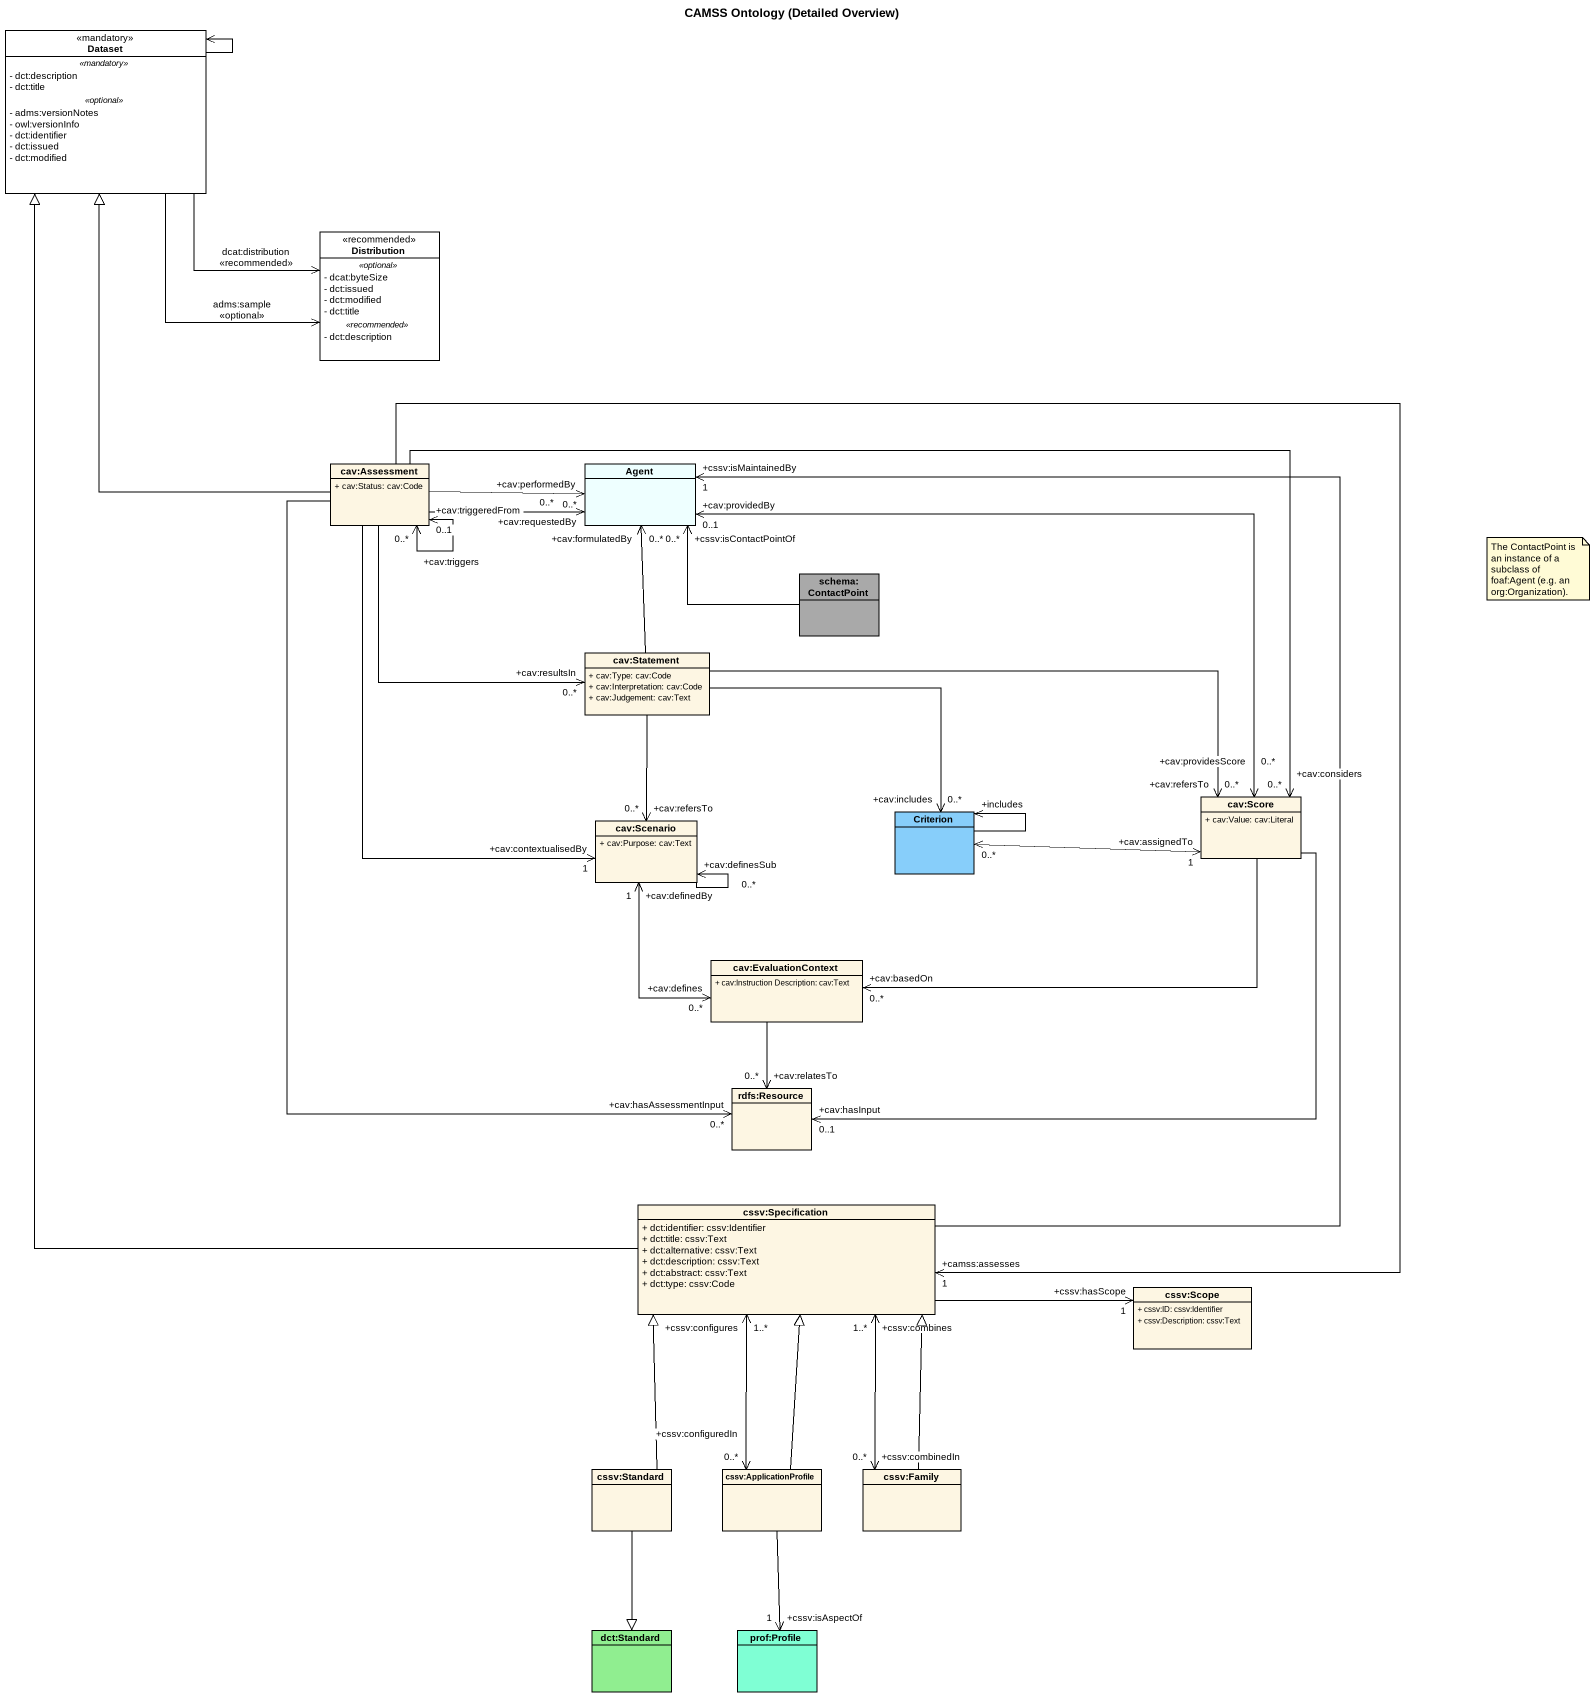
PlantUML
@startuml
title CAMSS Ontology (Detailed Overview)
hide circle
hide empty members
skinparam classAttributeIconSize 0
class Dataset <<mandatory>> #FFFFFF {
  .. <<mandatory>> ..
  - dct:description
  - dct:title
  .. <<optional>> ..
  - adms:versionNotes
  - owl:versionInfo
  - dct:identifier
  - dct:issued
  - dct:modified
}
class Distribution <<recommended>> #FFFFFF {
  .. <<optional>> ..
  - dcat:byteSize
  - dct:issued
  - dct:modified
  - dct:title
  .. <<recommended>> ..
  - dct:description
}
class "cav:Assessment" as cav_Assessment {
  + cav:Status: cav:Code
}
class "Agent" as Agent_ #EEFFFF
class "schema:ContactPoint" as schema_ContactPoint #A9A9A9
class "cav:Statement" as cav_Statement {
  + cav:Type: cav:Code
  + cav:Interpretation: cav:Code
  + cav:Judgement: cav:Text
}
class "cav:Scenario" as cav_Scenario {
  + cav:Purpose: cav:Text
}
class Criterion #87CEFA
class "cav:Score" as cav_Score {
  + cav:Value: cav:Literal
}
class "cav:EvaluationContext" as cav_EvaluationContext {
  + cav:Instruction Description: cav:Text
}
class "rdfs:Resource" as rdfs_Resource
class "cssv:Specification" as cssv_Specification {
  + dct:identifier: cssv:Identifier
  + dct:title: cssv:Text
  + dct:alternative: cssv:Text
  + dct:description: cssv:Text
  + dct:abstract: cssv:Text
  + dct:type: cssv:Code
}
class "cssv:Scope" as cssv_Scope {
  + cssv:ID: cssv:Identifier
  + cssv:Description: cssv:Text
}
class "cssv:Standard" as cssv_Standard
class "cssv:ApplicationProfile" as cssv_ApplicationProfile
class "cssv:Family" as cssv_Family
class "dct:Standard" as dct_Standard #90EE90
class "prof:Profile" as prof_Profile #7FFFD4
Dataset --> Dataset
Dataset --> Distribution : dcat:distribution\n<<recommended>>
Dataset --> Distribution : adms:sample\n<<optional>>
cav_Assessment -up-|> Dataset
cav_Assessment "+cav:triggers\n0..*" <--> "+cav:triggeredFrom\n0..1" cav_Assessment
cav_Assessment -right-> "+cav:performedBy\n0..*" Agent_
cav_Assessment -right-> "+cav:requestedBy\n0..*" Agent_
cav_Assessment --> "+cav:resultsIn\n0..*" cav_Statement
cav_Assessment --> "+cav:contextualisedBy\n1" cav_Scenario
cav_Assessment -right-> "+cav:considers\n0..*" cav_Score
cav_Assessment --> "+cav:hasAssessmentInput\n0..*" rdfs_Resource
cav_Assessment --> "+camss:assesses\n1" cssv_Specification
schema_ContactPoint -left-> "+cssv:isContactPointOf\n0..*" Agent_
cav_Statement -up-> "+cav:formulatedBy\n0..*" Agent_
cav_Statement --> "+cav:refersTo\n0..*" cav_Scenario
cav_Statement -right-> "+cav:includes\n0..*" Criterion
cav_Statement -right-> "+cav:refersTo\n0..*" cav_Score
cav_Scenario --> "+cav:definesSub\n0..*" cav_Scenario
cav_Scenario "+cav:definedBy\n1" <--> "+cav:defines\n0..*" cav_EvaluationContext
Criterion --> "+includes" Criterion
Criterion "0..*" <-right-> "+cav:assignedTo\n1" cav_Score
cav_Score "+cav:providesScore\n0..*" <-left-> "+cav:providedBy\n0..1" Agent_
cav_Score -left-> "+cav:basedOn\n0..*" cav_EvaluationContext
cav_Score --> "+cav:hasInput\n0..1" rdfs_Resource
cav_EvaluationContext --> "+cav:relatesTo\n0..*" rdfs_Resource
cssv_Specification -up-|> Dataset
cssv_Specification -up-> "+cssv:isMaintainedBy\n1" Agent_
cssv_Specification -right-> "+cssv:hasScope\n1" cssv_Scope
cssv_Specification "+cssv:combines\n1..*" <--> "+cssv:combinedIn\n0..*" cssv_Family
cssv_Standard -up-|> cssv_Specification
cssv_Standard --|> dct_Standard
cssv_ApplicationProfile -up-|> cssv_Specification
cssv_ApplicationProfile "+cssv:configuredIn\n0..*" <-up-> "+cssv:configures\n1..*" cssv_Specification
cssv_ApplicationProfile --> "+cssv:isAspectOf\n1" prof_Profile
cssv_Family -up-|> cssv_Specification
note as N1
  The ContactPoint is an instance of a subclass of foaf:Agent (e.g. an org:Organization).
end note
@enduml
